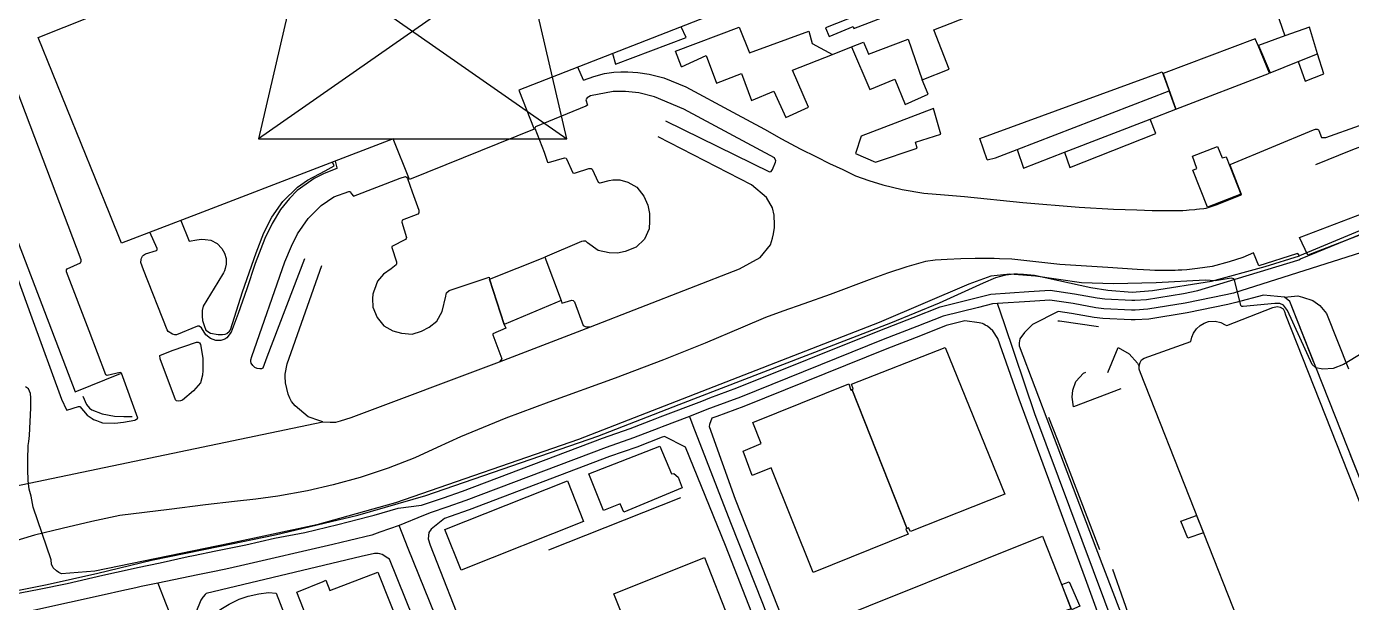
# Model space of a CAD drawing. Header units: millimetres. Extents: x 198785 to 203305, y 542885 to 545889.
# Drawn here: x 200634.5 to 200902.9, y 543832.1 to 543948.8 of the extents above; entities that cross this region are included whole.
import ezdxf

# ---------------------------------------------------------------- set-up
doc = ezdxf.new("R2010")
doc.units = ezdxf.units.MM
for name, pattern in [('FENCE_25K', [54.3, 28.7, -9.2, -16.4]), ('HIDDEN_BULD_25K', [28.8, 18.4, -10.4]), ('HIDDEN_IN_25K', [56.5, 36.5, -20])]:
    doc.linetypes.add(name, pattern=pattern)
for name, color, linetype in [('A0013114', 253, 'Continuous'), ('A0013117', 253, 'Continuous'), ('A0013118', 253, 'Continuous'), ('A0023214', 253, 'Continuous'), ('A0023217', 253, 'Continuous'), ('A0033324', 253, 'Continuous'), ('A0043325', 253, 'Continuous'), ('B0014111', 253, 'Continuous'), ('B0014116', 253, 'Continuous'), ('B0014222', 253, 'Continuous'), ('B0024120', 253, 'Continuous'), ('C0076117', 253, 'Continuous'), ('C0393323', 253, 'Continuous'), ('F0017111', 253, 'Continuous'), ('F0047224', 253, 'Continuous'), ('F0047225', 253, 'Continuous')]:
    doc.layers.add(name, color=color, linetype=linetype)

# ---------------------------------------------------------------- blocks, each defined once
blk = doc.blocks.new('B0014222')
at = {"layer": 'B0014222'}
blk.add_lwpolyline([(-31.25, -18.75), (31.25, -18.75), (22.5, 18.75), (-22.5, 18.75)], close=True, dxfattribs=at)
for points in [[(22.5, 18.75), (-31.25, -18.75)], [(-22.5, 18.75), (31.25, -18.75)]]:
    blk.add_lwpolyline(points, dxfattribs=at)

msp = doc.modelspace()

# ---------------------------------------------------------------- linework, layer by layer
at = {"layer": 'A0013114'}
for points in [[(200631.81, 543833.82), (200637.07, 543834.81), (200642.73, 543835.98), (200649.97, 543837.68), (200655.52, 543838.9), (200656.97, 543839.2), (200661.58, 543840.15), (200667.26, 543841.43), (200668.32, 543841.65), (200672.88, 543842.6), (200678.93, 543843.84), (200684.77, 543845.17), (200690.9, 543846.34), (200697.59, 543847.91), (200703.87, 543849.55), (200704.96, 543849.86), (200709.79, 543851.22), (200714.49, 543851.86), (200715.77, 543852.24), (200718.99, 543853.34), (200722.8, 543854.67), (200751.22, 543865.45), (200756.79, 543867.38), (200761.86, 543869.36), (200762.84, 543869.73), (200771.3, 543872.96), (200772.93, 543873.58), (200778.4, 543875.61), (200807.34, 543887.28), (200814.13, 543889.9), (200819.59, 543892.07), (200826.89, 543893.88), (200829.89, 543894.63), (200837.57, 543895.13), (200841.88, 543895.41), (200846.84, 543894.66), (200851.42, 543893.85), (200852.93, 543893.66), (200858.39, 543893.39), (200859, 543893.39), (200861.41, 543893.55), (200868.89, 543894.77), (200871.76, 543895.35), (200892.08, 543901.51), (200892.22, 543901.56), (200892.56, 543901.76), (200924.32, 543914.71)], [(200912.94, 543832.93), (200913.04, 543833.33), (200912.71, 543834.99), (200904.79, 543856.77), (200890.59, 543892.78), (200890.45, 543893.12), (200889.32, 543893.98), (200885.07, 543894.39), (200879.52, 543892.89), (200877.9, 543892.53), (200869.62, 543890.83), (200861.87, 543889.57), (200859.13, 543889.39), (200858.29, 543889.39), (200852.58, 543889.67), (200850.82, 543889.89), (200846.19, 543890.71), (200843.47, 543891.13), (200838.31, 543888.48)], [(200828.18, 543888.66), (200827.47, 543888.8), (200824.57, 543889.19), (200820.81, 543888.25), (200815.59, 543886.17), (200808.81, 543883.56), (200779.85, 543871.88), (200774.34, 543869.84), (200773.35, 543869.46)], [(200763.73, 543865.79), (200763.3, 543865.62), (200758.17, 543863.62), (200752.59, 543861.69), (200724.17, 543850.91), (200720.3, 543849.56), (200719.19, 543849.18), (200716.5, 543847), (200716.01, 543846.33), (200715.86, 543845.04)], [(200707.73, 543841.14), (200706.57, 543841.86), (200706.11, 543841.99), (200705.74, 543842.04), (200705.46, 543842.05), (200705.03, 543842.05), (200702.27, 543841.45), (200670.9, 543833.96), (200670.69, 543833.77), (200670.3, 543833.31), (200670.2, 543833.2)]]:
    msp.add_lwpolyline(points, dxfattribs=at)
at = {"layer": 'A0013117'}
for points in [[(200773.35, 543869.46), (200772.84, 543868.22), (200772.8, 543867.78), (200778.06, 543853.06), (200791.04, 543820.26), (200796.75, 543804.72), (200806.58, 543779.94), (200807.04, 543779.22), (200808.35, 543778.13), (200822.53, 543785.67), (200827.43, 543788.23), (200833.82, 543791.58), (200860.21, 543805.38), (200860.3, 543805.51), (200860.32, 543805.93), (200849.01, 543836.9), (200835.63, 543873.33), (200831.3, 543885.64), (200830.28, 543887.18), (200829.15, 543888.11), (200828.71, 543888.36), (200828.44, 543888.52), (200828.18, 543888.66)], [(200838.31, 543888.48), (200836.66, 543886.86), (200835.72, 543885.56), (200835.59, 543884.73), (200835.63, 543884.14), (200841.96, 543867.4), (200851.13, 543843.23), (200861.09, 543817.12), (200863.28, 543811.47), (200868.73, 543810.01), (200869, 543810.01), (200869.33, 543810.01), (200869.54, 543810.01), (200869.79, 543810.1), (200870.44, 543810.47), (200912.94, 543832.93)], [(200715.86, 543845.04), (200716.26, 543843.72), (200723.62, 543824.98), (200734.52, 543796.67), (200744.84, 543770.57), (200750.42, 543756.48), (200755.08, 543754.36), (200800.51, 543772.63), (200801.75, 543777.73), (200801.73, 543778.22), (200776.13, 543843.67), (200767.98, 543863.6), (200763.73, 543865.79)], [(200670.2, 543833.2), (200669.85, 543832.58), (200668.8, 543830.12), (200668.71, 543829.75), (200668.71, 543829.31), (200668.77, 543829.06), (200684.21, 543788.63), (200690.77, 543772.13), (200704.42, 543737.74), (200704.63, 543737.51), (200705.46, 543736.06), (200705.94, 543735.9), (200706.29, 543735.9), (200706.68, 543735.9), (200741.69, 543749.24), (200743.58, 543752.84), (200708.06, 543840.89), (200707.73, 543841.14)]]:
    msp.add_lwpolyline(points, dxfattribs=at)
at = {"layer": 'A0013118'}
for points in [[(200629.79, 543905.91), (200635.55, 543889.81), (200641.56, 543873.35), (200642.58, 543871.19), (200642.68, 543871.08), (200645.03, 543871.85), (200645.32, 543871.87), (200646.8, 543870.1), (200647.78, 543869.4), (200648.09, 543869.24), (200648.68, 543868.99), (200649.33, 543868.74), (200649.9, 543868.55), (200652.41, 543868.44), (200654.15, 543868.69), (200656.42, 543869.09), (200656.68, 543869.21), (200657.02, 543869.39), (200657.03, 543869.48), (200653.72, 543878.58), (200653.49, 543878.77), (200650.87, 543878.14), (200650.6, 543878.26), (200647.2, 543887.16), (200642.6, 543899.14), (200642.62, 543899.56), (200642.76, 543899.77), (200645.45, 543900.96), (200645.6, 543901.29), (200645.6, 543901.54), (200629.21, 543944.72)], [(200747.36, 543937.97), (200746.21, 543940.62)], [(200747.36, 543937.97), (200749.41, 543938.69), (200751.57, 543939.32), (200753.48, 543939.56), (200754.87, 543939.66), (200756.33, 543939.64), (200758.33, 543939.55), (200760.66, 543939.17), (200763.62, 543938.47), (200768.06, 543936.59), (200777.59, 543931.5), (200784, 543928.01), (200787.46, 543926.1), (200791.2, 543924.07), (200794.51, 543922.45), (200797.18, 543921.06), (200799.86, 543919.85), (200802.46, 543918.57), (200805.15, 543917.65), (200807.99, 543916.77), (200811.91, 543915.83), (200816.3, 543915.07), (200820.48, 543914.72), (200824.53, 543914.4), (200836.33, 543913.21), (200847.78, 543912.24), (200854.7, 543911.86), (200859.42, 543911.7), (200862.57, 543911.54), (200865.44, 543911.54), (200866.88, 543911.56), (200868.75, 543911.59), (200869.48, 543911.62), (200870.01, 543911.67), (200871.19, 543911.76), (200871.55, 543911.83), (200872.13, 543911.88), (200872.99, 543911.97), (200873.49, 543912.06), (200875.73, 543912.77), (200880.58, 543914.73), (200880.66, 543914.83), (200878.31, 543920.74), (200878.34, 543920.87), (200895.2, 543927.91), (200895.6, 543928.07), (200895.96, 543928.07), (200896.25, 543927.92), (200896.31, 543927.78), (200896.86, 543926.37), (200897.2, 543926.33), (200897.44, 543926.33), (200897.74, 543926.35), (200904.51, 543928.8)], [(200748.76, 543934.82), (200748.05, 543934.37), (200747.86, 543934.15), (200747.79, 543933.99), (200748.13, 543932.9), (200747.84, 543932.7), (200737.6, 543928.53), (200737.49, 543928.25), (200739.37, 543923.4), (200740.04, 543921.33), (200740.27, 543921.31), (200743.5, 543922.24), (200743.86, 543922.16), (200743.91, 543922.05), (200745.18, 543919.16), (200745.47, 543919.15), (200745.75, 543919.17), (200748.45, 543920.05), (200748.91, 543920.06), (200749.12, 543919.92), (200750.28, 543917.32), (200750.59, 543917.19), (200750.74, 543917.18), (200752.56, 543917.64), (200753.27, 543917.78), (200754.73, 543917.76), (200756.32, 543917.29), (200758.15, 543916.3), (200759.57, 543914.46), (200760.36, 543912.67), (200760.71, 543910.94), (200760.73, 543909.37), (200760.64, 543907.83), (200759.7, 543905.76), (200758, 543904.13), (200755.76, 543903.28), (200754.25, 543902.9), (200752.51, 543902.97), (200750.31, 543903.47), (200748.13, 543905.04), (200747.79, 543905.33), (200747.35, 543905.34), (200746.96, 543905.27), (200739.53, 543902.08), (200742.83, 543893.3), (200742.92, 543892.78), (200744.97, 543893.42), (200745.23, 543893.34), (200745.52, 543893.03), (200747.3, 543888.24), (200747.69, 543888.03), (200747.92, 543887.97), (200748.12, 543887.97), (200748.76, 543888.01)], [(200763.96, 543929.73), (200785.03, 543919.37), (200785.38, 543919.48), (200785.62, 543919.88), (200786.26, 543921.38), (200786.27, 543921.6), (200786.01, 543922.2), (200767.65, 543932.08), (200761.75, 543934.61), (200758.52, 543935.4), (200755.88, 543935.67), (200753.36, 543935.67), (200748.76, 543934.82)], [(200604.95, 543847.56), (200607.36, 543848.47), (200618.18, 543852.21), (200619.77, 543853.16), (200694.51, 543868.73), (200696.02, 543868.66), (200697.16, 543868.69), (200698.11, 543868.93), (200700.29, 543869.65), (200730.34, 543880.92), (200748.76, 543888.01), (200778.97, 543899.72), (200783.11, 543902.01), (200785.25, 543904.63), (200785.63, 543905.98), (200785.85, 543906.8), (200786.01, 543908.1), (200786.03, 543908.63), (200785.98, 543910.6), (200785.65, 543912.09), (200784.43, 543914.19), (200781.39, 543916.76), (200762.46, 543926.49)], [(200697.02, 543921.56), (200697.38, 543920.18), (200697.36, 543920.04), (200694.81, 543919.03), (200692.78, 543918.02), (200691.16, 543916.9), (200689.35, 543915.58), (200687.77, 543913.99), (200685.98, 543911.73), (200684.25, 543908.92), (200682.78, 543905.92), (200680.83, 543900.82), (200679.15, 543895.69), (200677.41, 543890.68), (200675.94, 543886.9), (200675.1, 543885.79), (200674.7, 543885.47), (200673.86, 543885.22), (200673.31, 543885.22), (200672.88, 543885.23), (200672.35, 543885.42), (200671.77, 543885.65), (200670.8, 543886.37), (200669.93, 543887.8), (200669.51, 543888.1), (200669.16, 543888.1), (200664.89, 543886.4), (200664.56, 543886.4), (200664.08, 543886.5), (200663.23, 543887.04), (200662.99, 543887.41), (200658.22, 543899.54), (200657.69, 543901.01), (200657.71, 543901.62), (200657.77, 543901.87), (200658, 543902.3), (200658.23, 543902.54), (200658.58, 543902.76), (200660.83, 543903.48), (200660.95, 543903.6), (200660.95, 543903.84), (200659.49, 543907.15)], [(200690.83, 543901.75), (200683.21, 543881.86), (200682.35, 543879.64), (200682.08, 543879.5), (200681.74, 543879.47), (200681.22, 543879.56), (200680.76, 543879.78), (200680.33, 543880.16), (200680.01, 543880.63), (200679.96, 543880.99), (200679.95, 543881.31), (200680.13, 543881.97), (200686.86, 543901.16), (200688.16, 543904.36), (200689.37, 543906.83), (200691.59, 543909.95), (200694.17, 543912.58), (200696.78, 543914.31), (200699.79, 543915.4), (200700.05, 543915.39), (200700.34, 543914.94), (200700.75, 543914.49), (200710.18, 543918.11), (200711.29, 543918.48), (200711.45, 543918.34), (200711.7, 543918.07), (200712.62, 543915.32), (200713.96, 543911.64), (200713.95, 543911.06), (200713.81, 543910.79), (200710.62, 543909.58), (200710.56, 543909.2), (200711.46, 543906.12), (200711.4, 543905.89), (200711.28, 543905.68), (200708.49, 543904.28), (200708.48, 543904.05), (200709.48, 543901.19), (200709.48, 543900.73), (200709.41, 543900.56), (200708.41, 543899.76), (200706.82, 543898.67), (200705.63, 543897.27), (200704.98, 543895.58), (200704.85, 543895.25), (200704.63, 543894.58), (200704.59, 543893.75), (200704.67, 543891.98), (200705.53, 543889.86), (200706.88, 543888.16), (200708.69, 543887.17), (200710.44, 543886.7), (200712.64, 543886.5), (200714.51, 543887.14), (200716.06, 543887.92), (200717.61, 543889.17), (200718.71, 543891.11), (200719.42, 543894.23), (200719.5, 543894.6), (200719.6, 543894.9), (200720.16, 543895.36), (200728.24, 543898.02), (200728.29, 543897.67), (200731.29, 543888.44), (200731.59, 543887.72), (200728.95, 543886.59), (200728.94, 543886.34), (200730.8, 543881.49), (200730.34, 543880.92)], [(200924.35, 543915.7), (200892.39, 543902.38), (200892.04, 543902.84), (200891.77, 543902.77), (200884.14, 543900.35), (200883.09, 543903), (200880.9, 543902.06), (200878.13, 543901.14), (200874.67, 543900.23), (200871.71, 543899.78), (200869.56, 543899.54), (200868.54, 543899.48), (200867.84, 543899.45), (200867.22, 543899.42), (200866.55, 543899.41), (200866, 543899.41), (200865.13, 543899.4), (200864.43, 543899.4), (200863.7, 543899.4), (200863.05, 543899.41), (200862.1, 543899.44), (200859.49, 543899.61), (200853.54, 543900.02), (200843.87, 543900.63), (200838.37, 543901.24), (200834.11, 543901.67), (200831.63, 543901.76), (200830.5, 543901.83), (200829.31, 543901.85), (200826.68, 543901.85), (200823.77, 543901.75), (200821.01, 543901.66), (200818.56, 543901.53), (200816.63, 543901.21), (200812.84, 543900.16), (200808.9, 543898.84), (200805.24, 543897.52), (200797.33, 543894.57), (200791.95, 543892.68), (200787.7, 543891.18), (200784.18, 543889.89), (200779.61, 543887.89), (200772.02, 543884.67), (200763.56, 543881.27), (200753.78, 543877.62), (200740.32, 543872.7), (200731.62, 543869.47), (200722.41, 543865.68), (200717.72, 543863.53), (200713.15, 543861.45), (200707.78, 543859.36), (200702.09, 543857.47), (200696.66, 543855.97), (200691.43, 543854.79), (200685.41, 543853.65), (200680.97, 543853.05), (200676.64, 543852.58), (200670.76, 543851.91), (200663.38, 543851), (200653.38, 543849.77), (200647.75, 543848.55), (200641.74, 543847.1), (200636.15, 543845.78), (200626.45, 543842.9)], [(200694.51, 543868.73), (200693.91, 543868.94), (200691.58, 543869.74), (200688.93, 543871.98), (200688.2, 543872.84), (200687.85, 543873.57), (200687.5, 543874.37), (200686.94, 543876.66), (200686.93, 543877.92), (200686.93, 543878.39), (200687.32, 543880.46), (200694.3, 543900.42)], [(200665.23, 543872.93), (200664.87, 543872.98), (200664.67, 543873.2), (200661.6, 543881.53), (200661.54, 543882.17), (200663.98, 543883.19), (200668.94, 543884.87), (200669.3, 543884.87), (200669.55, 543884.78), (200669.78, 543884.38), (200670.19, 543881.67), (200670.22, 543879.15), (200670.15, 543878.2), (200669.78, 543876.64), (200668.32, 543875.02), (200666.09, 543873.16), (200665.68, 543872.98), (200665.23, 543872.93)]]:
    msp.add_lwpolyline(points, dxfattribs=at)
at = {"layer": 'A0023214'}
msp.add_lwpolyline([(200907.71, 543903.91), (200879.05, 543894.83), (200877.48, 543894.48), (200869.26, 543892.8), (200861.64, 543891.56), (200859.07, 543891.39), (200858.34, 543891.39), (200852.75, 543891.66), (200851.12, 543891.87), (200846.51, 543892.69), (200841.79, 543893.4), (200837.79, 543893.14), (200831.19, 543892.71), (200830.2, 543892.64), (200827.37, 543891.94), (200820.2, 543890.16), (200814.86, 543888.03), (200808.07, 543885.42), (200779.13, 543873.75), (200773.64, 543871.71), (200772.32, 543871.21), (200768.78, 543869.85), (200763.28, 543867.76), (200762.58, 543867.49), (200757.48, 543865.5), (200751.91, 543863.57), (200723.48, 543852.79), (200719.65, 543851.45), (200716.5, 543850.37), (200714.92, 543849.73), (200709.97, 543847.73), (200706.07, 543846.37), (200704.45, 543845.8), (200699.93, 543844.68), (200696.58, 543843.89), (200677.83, 543839.57), (200674.91, 543838.9), (200671.89, 543838.28), (200669.19, 543837.72), (200661.13, 543836.05), (200657.76, 543835.36), (200656.62, 543835.12), (200653.84, 543834.51), (200650.22, 543833.66), (200629.2, 543829.06)], dxfattribs=at)
at = {"layer": 'A0023217'}
for points in [[(200863.91, 543803.06), (200862.55, 543806.71), (200838.8, 543870.37), (200832.6, 543888.58), (200831.19, 543892.71)], [(200768.78, 543869.85), (200769.5, 543867.99), (200777.09, 543848.37), (200783.58, 543831.97), (200785.59, 543826.8), (200805.34, 543776.02), (200806.71, 543772.51)], [(200752.48, 543749.56), (200748.29, 543753.46), (200747, 543754.66), (200727.21, 543805.02), (200711.83, 543843.1), (200709.97, 543847.73)], [(200661.13, 543836.05), (200662.81, 543831.76), (200685.98, 543772.83), (200700.9, 543734.69), (200701.01, 543734.43), (200702.55, 543730.74)]]:
    msp.add_lwpolyline(points, dxfattribs=at)
at = {"layer": 'A0033324', "linetype": 'HIDDEN_IN_25K', "flags": 128}
for points in [[(200928.83, 543932.32), (200925.98, 543931.05), (200925.55, 543932.29), (200922.07, 543931.03), (200911.58, 543927.12), (200905.08, 543924.6), (200902.76, 543923.71), (200895.24, 543920.63), (200888.24, 543917.93), (200886.2, 543917.09), (200880.66, 543914.83), (200878.31, 543920.74), (200878.34, 543920.87), (200895.2, 543927.91), (200895.6, 543928.07), (200895.96, 543928.07), (200896.25, 543927.92), (200896.31, 543927.78), (200896.86, 543926.37), (200897.2, 543926.33), (200897.44, 543926.33), (200897.74, 543926.35), (200904.51, 543928.8), (200913.88, 543932.11), (200920.85, 543934.71), (200926.88, 543936.93), (200927.01, 543936.88), (200928.83, 543932.32)], [(200917.48, 543835.87), (200912.94, 543832.93), (200913.04, 543833.33), (200912.71, 543834.99), (200904.79, 543856.77), (200890.45, 543893.12), (200889.32, 543893.98), (200892.07, 543894.24), (200893.01, 543894.02), (200895.06, 543893.3), (200896.48, 543892.34), (200897.85, 543890.72), (200907.82, 543865.45), (200910.4, 543858.9), (200918.01, 543837.98), (200917.99, 543837.37), (200917.71, 543836.36), (200917.48, 543835.87)]]:
    msp.add_lwpolyline(points, dxfattribs=at)
at = {"layer": 'A0043325'}
msp.add_lwpolyline([(200917.84, 543911.68), (200894.06, 543902.53), (200892.42, 543906.11), (200916.47, 543915.27), (200917.84, 543911.68)], dxfattribs=at)
at = {"layer": 'B0014111'}
for points in [[(200789.79, 543957.66), (200734.25, 543935.94), (200737.33, 543928.01), (200712.11, 543917.83), (200708.8, 543926.09), (200694.17, 543920.47), (200669.29, 543910.91), (200653.77, 543904.95), (200651.39, 543910.82), (200636.88, 543946.62), (200667.78, 543958.95)], [(200875.76, 543924.5), (200876.71, 543922.24), (200877.55, 543922.43), (200880.5, 543914.9), (200873.76, 543912.21), (200870.77, 543919.73), (200871.6, 543920.07), (200870.68, 543922.6), (200875.76, 543924.5)], [(200881.91, 543823.57), (200860.2, 543878.64), (200859.92, 543879.44), (200859.93, 543880.11), (200860.09, 543880.76), (200860.4, 543881.28), (200860.94, 543881.66), (200870.39, 543885.05), (200870.58, 543885.87), (200870.94, 543886.73), (200871.52, 543887.58), (200872.27, 543888.28), (200873.06, 543888.73), (200873.98, 543889.04), (200875.28, 543889.13), (200876.48, 543888.88), (200877.33, 543888.39), (200877.64, 543888.26), (200887.01, 543891.9), (200887.85, 543892.1), (200888.5, 543891.99), (200889.05, 543891.62), (200889.34, 543891.11), (200889.58, 543890.44)], [(200889.58, 543890.44), (200911.35, 543835.23)], [(200832.68, 543854.07), (200813.56, 543846.53), (200813.15, 543847.25), (200812.94, 543847.15), (200801.76, 543875.3), (200801.95, 543875.4), (200801.6, 543876.36), (200820.61, 543883.79), (200832.68, 543854.07)], [(200801.09, 543876.45), (200801.48, 543875.16), (200801.67, 543875.26), (200812.85, 543847.11), (200812.64, 543847.02), (200813.08, 543845.96), (200793.87, 543838.19), (200785.39, 543859.4), (200781.54, 543857.84), (200779.66, 543862.79), (200783.31, 543864.33), (200781.67, 543868.62), (200801.09, 543876.45)], [(200762.83, 543863.82), (200765.17, 543858.2), (200765.61, 543858.29), (200766.5, 543857.55), (200767.35, 543855.35), (200755.52, 543850.43), (200754.77, 543852.11), (200751.38, 543850.76), (200748.4, 543858.22), (200762.83, 543863.82)], [(200747.37, 543848.58), (200722.57, 543838.69), (200719.23, 543846.91), (200744.09, 543856.78), (200747.37, 543848.58)], [(200846.23, 543825.91), (200810.87, 543811.79), (200810.46, 543812.84), (200808.28, 543812.1), (200808.71, 543810.94), (200805.33, 543809.57), (200805.24, 543809.32), (200802.4, 543808.2), (200800.12, 543813.64), (200798.7, 543813.14), (200793.53, 543826.8), (200840.35, 543845.58), (200846.12, 543830.82), (200844.49, 543830.32), (200846.23, 543825.91)], [(200790.24, 543784.45), (200747.44, 543769.65), (200738.77, 543792.1), (200765.93, 543802.69), (200753.46, 543833.89), (200771.82, 543841.27), (200791.57, 543791), (200788.16, 543789.7), (200790.24, 543784.45)], [(200705.67, 543838.26), (200723.3, 543794), (200716.68, 543791.37), (200716.13, 543791.91), (200713.95, 543791.08), (200713.86, 543790.23), (200707.55, 543787.8), (200694.7, 543820.46), (200689.28, 543834.24), (200694.62, 543836.42), (200695.14, 543836.63), (200695.94, 543834.57), (200705.67, 543838.26)], [(200694.76, 543808.8), (200690.14, 543806.9), (200689.26, 543808.5), (200680.95, 543805.38), (200671.58, 543828.9), (200672.65, 543829.88), (200673.89, 543830.79), (200675.55, 543831.83), (200677.57, 543832.78), (200679.42, 543833.4), (200681.54, 543833.88), (200683.5, 543834.13), (200685.1, 543834.02), (200694.76, 543809.04), (200694.84, 543808.83), (200694.76, 543808.8)]]:
    msp.add_lwpolyline(points, dxfattribs=at)
at = {"layer": 'B0014116', "linetype": 'HIDDEN_BULD_25K', "flags": 128}
for points in [[(200856.21, 543875.42), (200846.59, 543871.75), (200846.31, 543873.73), (200846.45, 543875.17), (200847.11, 543876.91), (200848.66, 543878.6), (200850.4, 543879.38), (200851.81, 543879.39), (200853.62, 543878.73), (200855.33, 543877.26), (200856.21, 543875.42)], [(200872.94, 543846.27), (200869.8, 543845.16), (200868.37, 543848.6), (200871.55, 543849.78), (200872.94, 543846.27)], [(200847.91, 543831.4), (200846.23, 543830.68), (200844.27, 543835.77), (200845.76, 543836.34), (200847.91, 543831.4)]]:
    msp.add_lwpolyline(points, dxfattribs=at)
at = {"layer": 'B0024120', "linetype": 'FENCE_25K', "flags": 128}
for points in [[(200851.97, 543842.84), (200843.38, 543865.16), (200835.97, 543883.92), (200835.95, 543884.71), (200836.02, 543885.26), (200836.22, 543885.65), (200838.37, 543887.96), (200838.83, 543888.14), (200839.32, 543888.4), (200840.03, 543888.7), (200841.28, 543889.05), (200842.15, 543889.16), (200843.15, 543889.23), (200843.79, 543889.23), (200851.67, 543888.08)], [(200766.96, 543853.35), (200722.44, 543835.69)], [(200854.52, 543838.9), (200861.54, 543818.81)]]:
    msp.add_lwpolyline(points, dxfattribs=at)
at = {"layer": 'C0076117'}
for points in [[(200855.63, 543972), (200796.39, 543948.59), (200797.12, 543946.84), (200801.96, 543948.82), (200802.12, 543948.42), (200856.51, 543969.4), (200855.63, 543972)], [(200896.04, 543943.33), (200894.44, 543948.69), (200889.43, 543946.96), (200884.05, 543944.99), (200886.47, 543939.47), (200892.15, 543941.77)], [(200883.43, 543946.35), (200864.76, 543939.32), (200867.35, 543932.12), (200886.34, 543939.42), (200884, 543944.97), (200883.43, 543946.35)], [(200892.15, 543941.77), (200896.04, 543943.33)], [(200892.15, 543941.77), (200893.52, 543937.75), (200897.31, 543939.28), (200896.04, 543943.33)], [(200818.25, 543932.23), (200803.61, 543926.62), (200802.46, 543923.14), (200806.49, 543921.35), (200814.95, 543924.2), (200814.59, 543925.44), (200819.74, 543927.03), (200818.25, 543932.23)]]:
    msp.add_lwpolyline(points, dxfattribs=at)
at = {"layer": 'C0393323'}
msp.add_lwpolyline([(200742.83, 543893.3), (200731.29, 543888.44), (200728.29, 543897.67), (200739.53, 543902.08), (200742.83, 543893.3)], dxfattribs=at)
at = {"layer": 'F0017111', "elevation": 30}
msp.add_lwpolyline([(200905.2, 543882.69), (200901.33, 543880.37), (200899.22, 543879.57), (200897.09, 543879.4), (200895.7, 543879.66), (200894.97, 543880.38), (200889.99, 543891.32), (200889.13, 543892.4), (200888.42, 543892.7), (200887.38, 543892.74), (200880.98, 543892.1), (200880.74, 543892.13), (200880.48, 543892.33), (200879.32, 543897.25), (200879.1, 543897.7), (200878.56, 543897.83), (200875.3, 543897.33), (200873.29, 543897.42), (200863.37, 543896.91), (200854.73, 543896.72), (200848.23, 543896.91), (200838.88, 543898.28), (200833.73, 543898.63), (200829.86, 543898.23), (200825.43, 543896.63), (200807.22, 543888.88), (200746.3, 543865.13), (200709.23, 543852.34), (200693.32, 543847.84), (200675.64, 543844.1), (200648.32, 543838.51), (200641.57, 543837.96), (200641.08, 543838.2), (200640.61, 543838.52), (200639.93, 543839.19), (200639.59, 543839.92), (200639.47, 543840.78), (200635.86, 543851.46), (200635.44, 543853.66), (200635.04, 543855.13), (200634.81, 543856.84), (200634.77, 543859.1), (200634.76, 543861.06), (200634.84, 543863.96), (200634.97, 543864.77), (200635.12, 543865.94), (200635.41, 543871.58), (200635.4, 543872.54), (200635.38, 543873.63), (200635.3, 543874.45), (200634.89, 543875.44), (200634.32, 543875.83)], dxfattribs=at)
at = {"layer": 'F0047224'}
for points in [[(200881.71, 543969.41), (200884.72, 543960.66), (200889.43, 543946.96)], [(200815.98, 543938.07), (200821.4, 543940.21), (200818.3, 543948.19), (200821.65, 543949.47), (200836.1, 543955.19)], [(200753.2, 543943.35), (200753.79, 543941.23), (200768.13, 543946.6), (200767.1, 543948.79)], [(200767.16, 543940.67), (200765.96, 543943.85), (200778.88, 543948.73), (200780.97, 543943.5), (200792.96, 543947.87), (200793.66, 543945.43), (200797.75, 543943.19)], [(200801.65, 543944.74), (200804.08, 543945.69), (200804.84, 543943.8), (200805.05, 543943.25), (200813.13, 543946.27), (200815.98, 543938.07)], [(200797.75, 543943.19), (200801.65, 543944.74)], [(200801.65, 543944.74), (200805.34, 543936.06), (200810.39, 543938.17), (200812.51, 543933.05), (200817.16, 543935.12), (200815.98, 543938.07)], [(200617.58, 543938.21), (200619.76, 543939.07), (200644.34, 543874.82), (200653.55, 543878.55)], [(200829.14, 543921.84), (200827.6, 543926.13), (200864.57, 543939.67), (200865.98, 543935.83)], [(200835.17, 543923.94), (200865.98, 543935.83)], [(200862.12, 543930.09), (200867.35, 543932.12), (200865.98, 543935.83)], [(200844.81, 543923.36), (200862.12, 543930.09)], [(200844.81, 543923.36), (200845.86, 543920.28), (200863.3, 543927.15), (200862.12, 543930.09)], [(200665.77, 543909.56), (200667.48, 543905.32), (200669.01, 543905.64), (200669.95, 543905.72), (200670.69, 543905.71), (200671.83, 543905.55), (200673.1, 543904.87), (200674.08, 543903.89), (200674.59, 543902.93), (200674.92, 543901.82), (200674.96, 543901.03), (200674.94, 543900.68), (200674.75, 543899.79), (200674.61, 543899.37), (200674.41, 543898.9), (200673.27, 543897.03), (200670.31, 543892.19), (200670.1, 543891.27), (200670.06, 543890.48), (200670.09, 543890.18), (200670.17, 543889.27), (200670.46, 543888.25), (200670.84, 543887.32), (200671.76, 543886.69), (200673.35, 543886.41), (200673.65, 543886.41), (200674.22, 543886.44), (200674.74, 543886.52), (200675.08, 543886.65), (200675.65, 543887.1), (200675.84, 543887.35), (200678.27, 543895.08), (200681, 543903.01), (200682.56, 543907.02), (200684.23, 543910.2), (200686.44, 543913.37), (200689.4, 543916.31), (200691.41, 543917.73), (200694.98, 543919.62), (200696.85, 543920.58), (200696.52, 543921.37)], [(200829.14, 543921.84), (200830.82, 543922.26), (200835.17, 543923.94)], [(200835.17, 543923.94), (200836.45, 543920.11), (200844.81, 543923.36)], [(200627.51, 543833.54), (200638.72, 543835.75), (200648.95, 543838.08), (200659.8, 543840.71), (200673.73, 543843.58), (200684.85, 543845.85), (200694.78, 543848.18), (200701.6, 543849.8), (200715.42, 543853.81), (200750.21, 543865.84), (200766.7, 543872.27), (200809.58, 543888.83), (200819.44, 543892.88), (200828.36, 543896.91), (200830.86, 543897.96), (200832.87, 543898.51), (200834.51, 543898.76), (200835.24, 543898.76), (200836.46, 543898.68), (200838.7, 543898.43), (200845.8, 543896.92), (200850.12, 543895.95), (200853.58, 543895.43), (200858.51, 543895.03), (200862.6, 543895.37), (200874.54, 543897.24), (200885.41, 543900.22), (200892.39, 543902.38)], [(200853.56, 543878.75), (200855.68, 543883.8), (200857.89, 543882.54), (200859.57, 543880.6), (200859.93, 543879.98)], [(200645.9, 543873.95), (200646.68, 543872.24), (200647.27, 543871.53), (200647.72, 543871.2), (200649.81, 543870.33), (200652.32, 543869.9), (200654.2, 543869.85), (200655.3, 543869.85), (200655.92, 543869.85)]]:
    msp.add_lwpolyline(points, dxfattribs=at)
at = {"layer": 'F0047225'}
msp.add_lwpolyline([(200767.16, 543940.67), (200772.18, 543942.98), (200774.25, 543937.39), (200779.33, 543939.33), (200781.4, 543933.86), (200785.88, 543935.74), (200788.34, 543930.4), (200792.95, 543932.51), (200789.66, 543940), (200797.75, 543943.19)], dxfattribs=at)

# ---------------------------------------------------------------- block references
at = {"layer": 'B0014222'}
msp.add_blockref('B0014222', (200712.73, 543944.86), dxfattribs=at)

doc.saveas('drawing.dxf')
